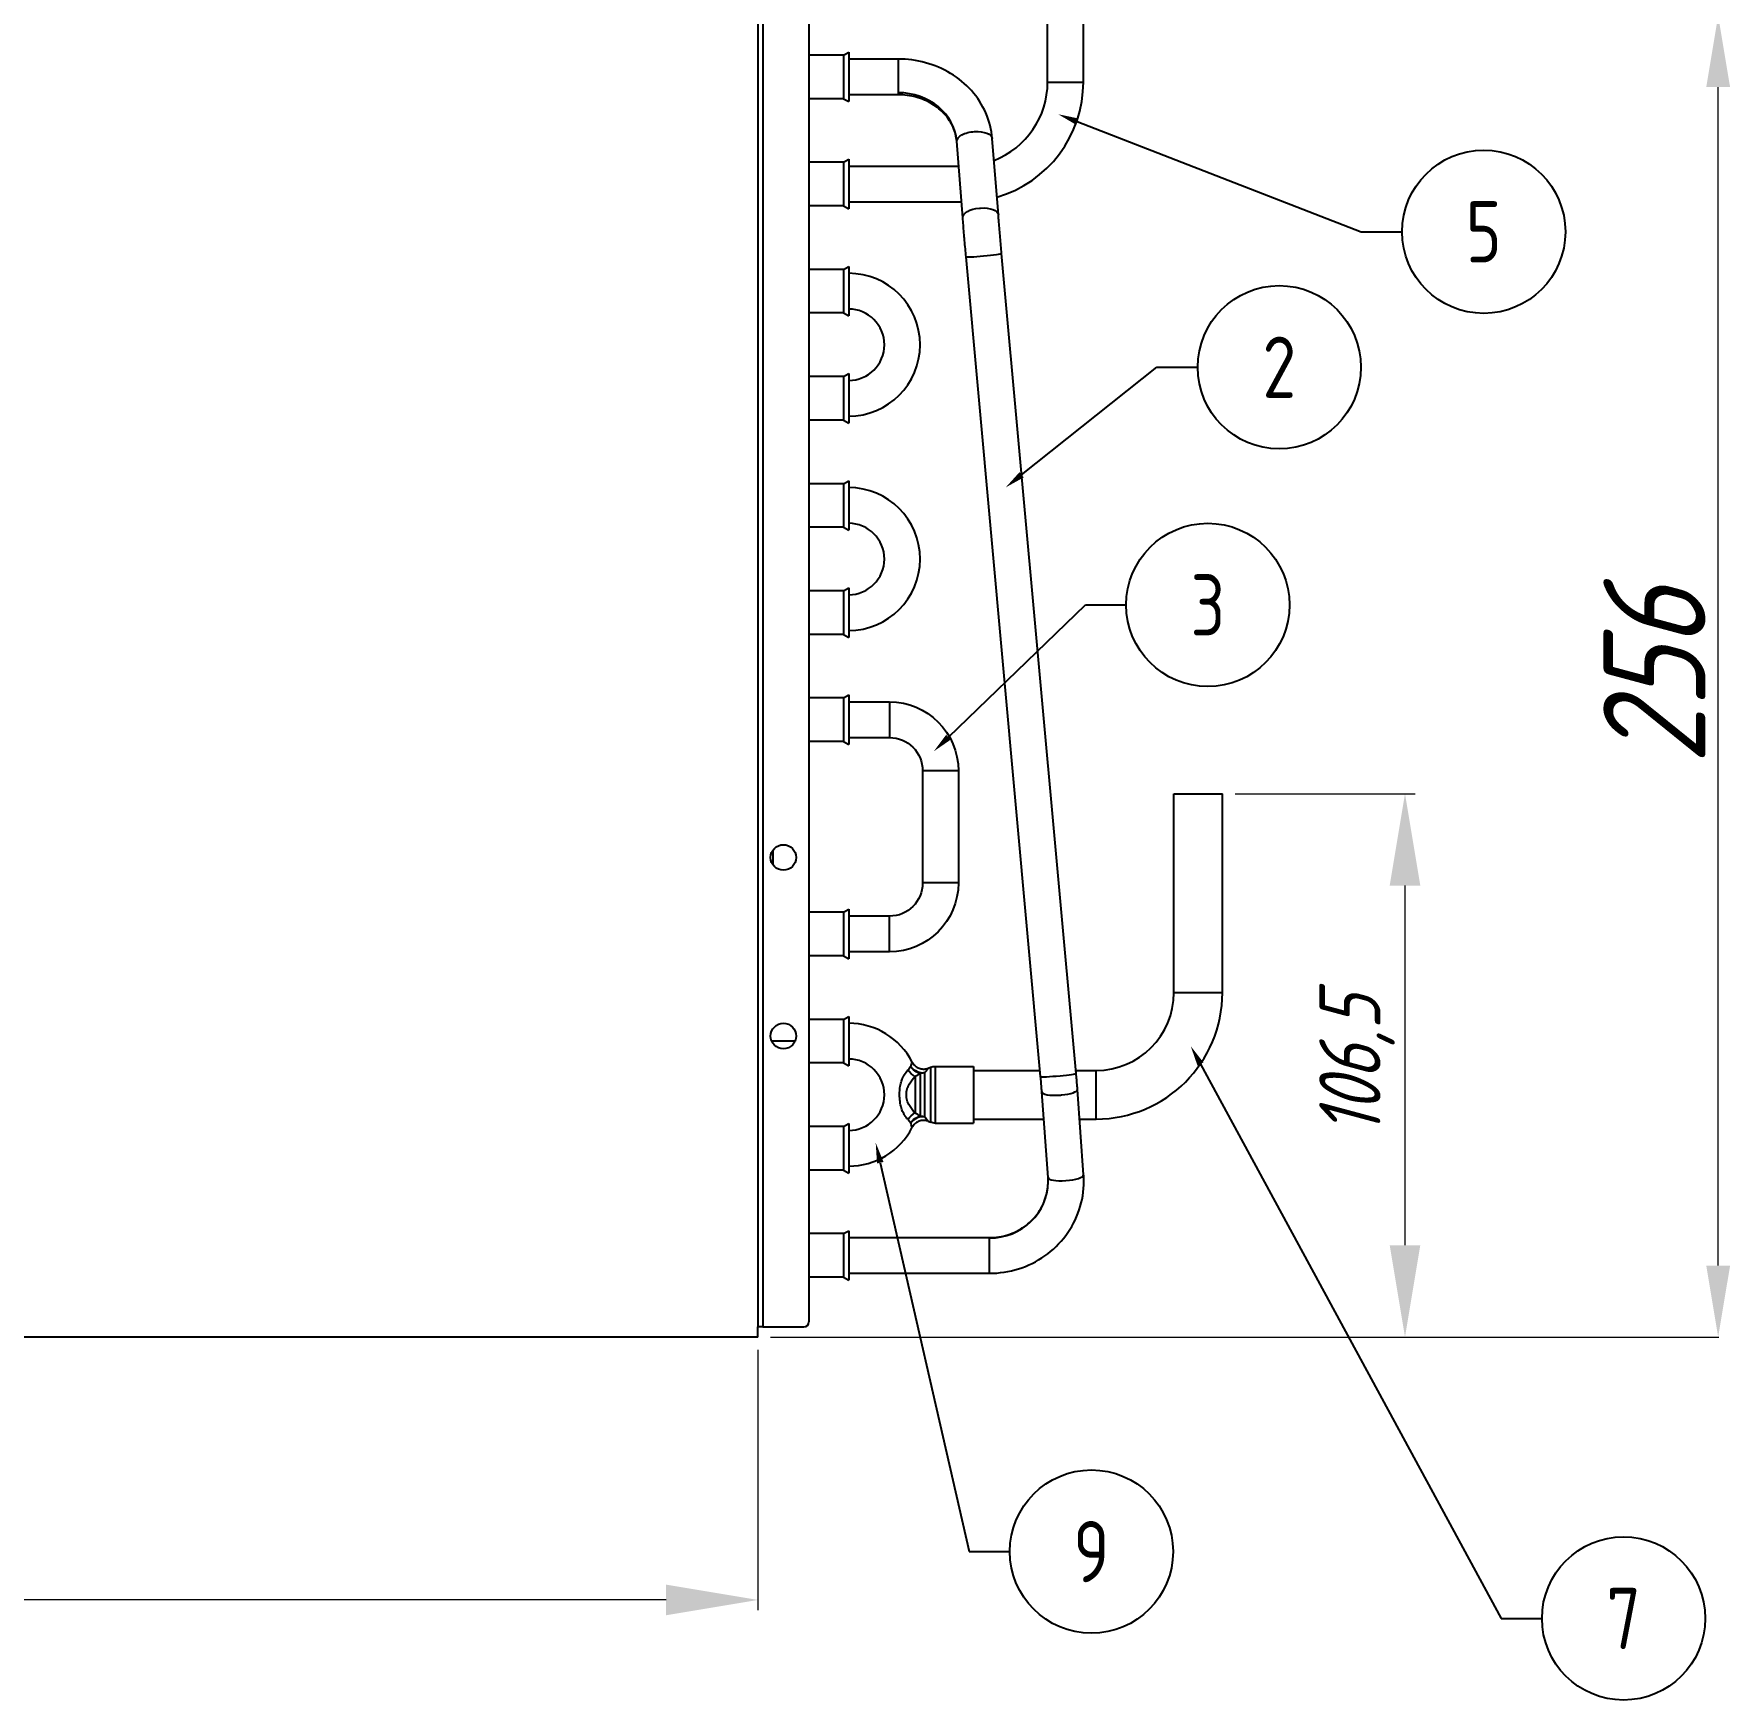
# Model space of a CAD drawing. Header units: millimetres. Extents: x 937859 to 970574, y 987894 to 996517.
# Drawn here: x 968805.4 to 969137.9, y 995935.8 to 996262.3 of the extents above; entities that cross this region are included whole.
import ezdxf
from ezdxf import colors
from ezdxf.entities.mleader import LeaderData, LeaderLine
from ezdxf.enums import TextEntityAlignment as Align
from ezdxf.math import Vec2, Vec3

# ---------------------------------------------------------------- set-up
doc = ezdxf.new("R2010")
doc.units = ezdxf.units.MM
doc.header["$LTSCALE"] = 0.5
doc.layers.add('MD_Visible', color=7, linetype='Continuous', lineweight=25)
doc.layers.add('MD_Visible Narrow', color=7, linetype='Continuous', lineweight=25)
doc.styles.add('A2', font='GOST_A.TTF', dxfattribs={"width": 0.955, "oblique": 15, "height": 12})
doc.styles.get("Standard").update_dxf_attribs({"font": 'GOST_A.TTF', "oblique": 15})
doc.dimstyles.new('ISO-25', dxfattribs={"dimtxt": 12, "dimasz": 4.5, "dimexe": 0.5, "dimexo": 0.625, "dimtad": 1, "dimtxsty": 'A2', "dimcen": 2.5, "dimadec": 0, "dimazin": 0, "dimtfac": 1, "dimtmove": 0, "dimatfit": 3, "dimfxl": 1, "dimlwd": 9, "dimlwe": 9, "dimarcsym": 0})
doc.dimstyles.new('Table text', dxfattribs={"dimtxt": 5, "dimasz": 3.5, "dimexe": 0.025, "dimexo": 0.625, "dimtad": 1, "dimtxsty": 'Standard', "dimcen": 2.5, "dimadec": 0, "dimazin": 0, "dimtfac": 1, "dimtmove": 0, "dimatfit": 3, "dimfxl": 1, "dimlwd": 5, "dimlwe": 5, "dimarcsym": 0})

# ---------------------------------------------------------------- blocks, each defined once
blk = doc.blocks.new('*D222')
at = {"color": 0, "lineweight": 9, "transparency": 16777216}
for p, q in [((968276.35, 996004.42), (968276.35, 995953.39)), ((968947.35, 996004.42), (968947.35, 995953.39)), ((968929.35, 995955.39), (968294.35, 995955.39))]:
    blk.add_line(p, q, dxfattribs=at)
at = {"color": 0, "transparency": 16777216}
for points in [[(968294.35, 995958.39), (968294.35, 995952.39), (968276.35, 995955.39)], [(968929.35, 995958.39), (968929.35, 995952.39), (968947.35, 995955.39)]]:
    blk.add_solid(points, dxfattribs=at)
at = {"layer": 'Defpoints', "color": 0, "transparency": 16777216}
for p in [(968276.35, 996006.92), (968947.35, 996006.92), (968276.35, 995955.39)]:
    blk.add_point(p, dxfattribs=at)
at = {"color": 0, "lineweight": 5, "transparency": 16777216, "insert": (968611.85, 995963.89), "char_height": 12, "attachment_point": 5, "style": 'A2'}
blk.add_mtext('671', dxfattribs=at)
blk = doc.blocks.new('*D225')
at = {"color": 0, "lineweight": 9, "transparency": 16777216}
for p, q in [((969040.91, 996113.42), (969076.21, 996113.42)), ((969074.21, 996024.92), (969074.21, 996095.42)), ((968949.85, 996006.92), (969076.21, 996006.92))]:
    blk.add_line(p, q, dxfattribs=at)
at = {"color": 0, "transparency": 16777216}
for points in [[(969071.21, 996095.42), (969077.21, 996095.42), (969074.21, 996113.42)], [(969071.21, 996024.92), (969077.21, 996024.92), (969074.21, 996006.92)]]:
    blk.add_solid(points, dxfattribs=at)
at = {"layer": 'Defpoints', "color": 0, "transparency": 16777216}
for p in [(969038.41, 996113.42), (969074.21, 996113.42), (968947.35, 996006.92)]:
    blk.add_point(p, dxfattribs=at)
at = {"color": 0, "lineweight": 5, "transparency": 16777216, "insert": (969064.8, 996060.17), "char_height": 12, "attachment_point": 5, "rotation": 90, "style": 'A2'}
blk.add_mtext('106,5', dxfattribs=at)
blk = doc.blocks.new('*D229')
at = {"color": 0, "lineweight": 5, "transparency": 16777216}
for p, q in [((969077.77, 996265.92), (969135.7, 996265.92)), ((969135.6, 996020.92), (969135.6, 996251.92)), ((968949.85, 996006.92), (969135.7, 996006.92))]:
    blk.add_line(p, q, dxfattribs=at)
at = {"color": 0, "transparency": 16777216}
for points in [[(969133.27, 996251.92), (969137.94, 996251.92), (969135.6, 996265.92)], [(969133.27, 996020.92), (969137.94, 996020.92), (969135.6, 996006.92)]]:
    blk.add_solid(points, dxfattribs=at)
at = {"layer": 'Defpoints', "color": 0, "transparency": 16777216}
for p in [(969075.27, 996265.92), (969135.6, 996265.92), (968947.35, 996006.92)]:
    blk.add_point(p, dxfattribs=at)
at = {"color": 0, "lineweight": 5, "transparency": 16777216, "insert": (969123.1, 996136.42), "char_height": 20, "attachment_point": 5, "rotation": 90}
blk.add_mtext('256', dxfattribs=at)
blk = doc.blocks.new('_TagCircle')
at = {"color": 0, "linetype": 'ByBlock', "lineweight": -2, "transparency": 16777216}
blk.add_circle((0, 0), 4, dxfattribs=at)
at = {"color": 0, "transparency": 16777216}
blk.add_attdef('TAGNUMBER', text='', height=3, dxfattribs=at).set_placement((0, -1.5), align=Align.CENTER)

msp = doc.modelspace()

# ---------------------------------------------------------------- linework, layer by layer
at = {"layer": 'MD_Visible', "extrusion": (0, 1, 0)}
for p, q in [((968947.351, 996405.916), (968947.351, 996008.916)), ((968957.351, 996404.916), (968957.351, 996009.916)), ((969004.151, 996252.916), (969004.151, 996304.916)), ((969011.151, 996252.916), (969011.151, 996304.916)), ((968964.151, 996258.188), (968957.351, 996258.188)), ((968964.151, 996258.188), (968965.151, 996258.766)), ((968964.151, 996258.188), (968964.151, 996253.916)), ((968965.151, 996258.766), (968965.151, 996253.916)), ((968974.853, 996257.416), (968965.151, 996257.416)), ((968964.151, 996253.916), (968964.151, 996249.643)), ((968965.151, 996253.916), (968965.151, 996249.066)), ((968974.853, 996250.416), (968965.151, 996250.416)), ((968964.151, 996249.643), (968957.351, 996249.643)), ((968964.151, 996249.643), (968965.151, 996249.066)), ((968987.51, 996226.316), (968986.328, 996241.289)), ((968994.489, 996226.868), (968993.306, 996241.841)), ((968964.151, 996237.188), (968957.351, 996237.188)), ((968964.151, 996237.188), (968965.151, 996237.766)), ((968964.151, 996237.188), (968964.151, 996228.643)), ((968965.151, 996237.766), (968965.151, 996228.066)), ((968965.151, 996236.416), (968986.713, 996236.416)), ((968964.151, 996228.643), (968957.351, 996228.643)), ((968964.151, 996228.643), (968965.151, 996228.066)), ((968965.151, 996229.416), (968987.266, 996229.416)), ((968964.151, 996216.188), (968965.151, 996216.766)), ((968965.151, 996216.766), (968965.151, 996211.916)), ((969002.772, 996057.961), (968988.163, 996218.662)), ((969009.744, 996058.595), (968995.135, 996219.296)), ((968964.151, 996216.188), (968957.351, 996216.188)), ((968964.151, 996216.188), (968964.151, 996211.916)), ((968964.151, 996211.916), (968964.151, 996207.643)), ((968965.151, 996211.916), (968965.151, 996207.066)), ((968964.151, 996207.643), (968957.351, 996207.643)), ((968964.151, 996207.643), (968965.151, 996207.066)), ((968964.151, 996195.188), (968957.351, 996195.188)), ((968964.151, 996195.188), (968965.151, 996195.766)), ((968964.151, 996195.188), (968964.151, 996186.643)), ((968965.151, 996195.766), (968965.151, 996186.066)), ((968964.151, 996186.643), (968957.351, 996186.643)), ((968964.151, 996186.643), (968965.151, 996186.066)), ((968964.151, 996174.188), (968957.351, 996174.188)), ((968964.151, 996174.188), (968965.151, 996174.766)), ((968964.151, 996174.188), (968964.151, 996169.916)), ((968965.151, 996174.766), (968965.151, 996169.916)), ((968964.151, 996169.916), (968964.151, 996165.643)), ((968965.151, 996169.916), (968965.151, 996165.066)), ((968964.151, 996165.643), (968957.351, 996165.643)), ((968964.151, 996165.643), (968965.151, 996165.066)), ((968964.151, 996153.188), (968965.151, 996153.766)), ((968965.151, 996153.766), (968965.151, 996144.066)), ((968964.151, 996153.188), (968957.351, 996153.188)), ((968964.151, 996153.188), (968964.151, 996144.643)), ((968964.151, 996144.643), (968957.351, 996144.643)), ((968964.151, 996144.643), (968965.151, 996144.066)), ((968964.151, 996132.188), (968957.351, 996132.188)), ((968964.151, 996132.188), (968965.151, 996132.766)), ((968964.151, 996132.188), (968964.151, 996127.916)), ((968965.151, 996132.766), (968965.151, 996127.916)), ((968965.151, 996131.416), (968973.151, 996131.416)), ((968964.151, 996127.916), (968964.151, 996123.643)), ((968965.151, 996127.916), (968965.151, 996123.066)), ((968964.151, 996123.643), (968957.351, 996123.643)), ((968964.151, 996123.643), (968965.151, 996123.066)), ((968965.151, 996124.416), (968973.151, 996124.416)), ((968979.651, 996117.916), (968979.651, 996095.916)), ((968986.651, 996117.916), (968986.651, 996095.916)), ((969028.891, 996074.416), (969028.891, 996113.416)), ((969028.891, 996113.416), (969033.651, 996113.416)), ((969033.651, 996113.416), (969038.411, 996113.416)), ((969038.411, 996074.416), (969038.411, 996113.416)), ((968950.351, 996099.416), (968950.351, 996102.416)), ((968964.151, 996090.188), (968957.351, 996090.188)), ((968964.151, 996090.188), (968965.151, 996090.766)), ((968964.151, 996090.188), (968964.151, 996081.643)), ((968965.151, 996090.766), (968965.151, 996081.066)), ((968973.151, 996089.416), (968965.151, 996089.416)), ((968964.151, 996081.643), (968957.351, 996081.643)), ((968964.151, 996081.643), (968965.151, 996081.066)), ((968973.151, 996082.416), (968965.151, 996082.416)), ((968964.151, 996069.188), (968957.351, 996069.188)), ((968964.151, 996069.188), (968965.151, 996069.766)), ((968964.151, 996069.188), (968964.151, 996064.916)), ((968965.151, 996069.766), (968965.151, 996064.916)), ((968964.151, 996064.916), (968964.151, 996060.643)), ((968965.151, 996064.916), (968965.151, 996060.066)), ((968964.151, 996060.643), (968957.351, 996060.643)), ((968964.151, 996060.643), (968965.151, 996060.066)), ((968980.763, 996059.62), (968981.204, 996059.797)), ((968982.132, 996059.976), (968989.651, 996059.976)), ((968989.651, 996059.976), (968989.651, 996054.416)), ((968989.651, 996059.176), (969002.662, 996059.176)), ((969009.691, 996059.176), (969013.651, 996059.176)), ((968989.651, 996054.416), (968989.651, 996048.856)), ((969004.228, 996038.201), (969003.018, 996054.961)), ((969011.21, 996038.705), (969009.999, 996055.465)), ((968964.151, 996048.188), (968957.351, 996048.188)), ((968964.151, 996048.188), (968965.151, 996048.766)), ((968964.151, 996048.188), (968964.151, 996039.643)), ((968965.151, 996048.766), (968965.151, 996039.066)), ((968980.763, 996049.211), (968981.204, 996049.034)), ((968982.132, 996048.856), (968989.651, 996048.856)), ((968989.651, 996049.656), (969003.401, 996049.656)), ((969010.419, 996049.656), (969013.651, 996049.656)), ((968964.151, 996039.643), (968957.351, 996039.643)), ((968964.151, 996039.643), (968965.151, 996039.066)), ((968964.151, 996027.188), (968957.351, 996027.188)), ((968964.151, 996027.188), (968965.151, 996027.766)), ((968964.151, 996027.188), (968964.151, 996022.916)), ((968965.151, 996027.766), (968965.151, 996022.916)), ((968965.151, 996026.416), (968992.755, 996026.416)), ((968964.151, 996022.916), (968964.151, 996018.643)), ((968965.151, 996022.916), (968965.151, 996018.066)), ((968964.151, 996018.643), (968957.351, 996018.643)), ((968964.151, 996018.643), (968965.151, 996018.066)), ((968965.151, 996019.416), (968992.755, 996019.416)), ((968947.351, 996006.916), (968947.351, 996008.916)), ((968948.351, 996008.916), (968947.351, 996008.916)), ((968948.351, 996008.916), (968956.351, 996008.916)), ((968947.351, 996006.916), (968276.351, 996006.916))]:
    msp.add_line(p, q, dxfattribs=at)
at = {"layer": 'MD_Visible'}
for centre, radius, start, end in [((968987.651, 996252.916), 16.5, 291.30373, 0), ((968987.651, 996252.916), 23.5, 286.21673, 0), ((968965.151, 996201.416), 14, 270, 90), ((968965.151, 996201.416), 7, 270, 90), ((968965.151, 996159.416), 14, 270, 90), ((968965.151, 996159.416), 7, 270, 90), ((969013.651, 996074.416), 24.76, 270, 0), ((969013.651, 996074.416), 15.24, 270, 0), ((968965.151, 996054.416), 14, 27.13717, 90), ((968965.151, 996054.416), 7, 0, 90), ((968965.151, 996054.416), 7, 270, 0), ((968965.151, 996054.416), 14, 270, 332.86283), ((968956.351, 996009.916), 1, 270, 0)]:
    msp.add_arc(centre, radius, start, end, dxfattribs=at)
at = {"layer": 'MD_Visible', "extrusion": (1.22465e-16, 0, -1)}
for centre, radius, start, end in [((-968973.151, 996117.916), 13.5, 90, 180), ((-968973.151, 996117.916), 6.5, 90, 180), ((-968952.351, 996100.916), 2.5, 0, 180), ((-968952.351, 996100.916), 2.5, 180, 0), ((-968973.151, 996095.916), 6.5, 180, 270), ((-968973.151, 996095.916), 13.5, 180, 270), ((-968952.351, 996065.916), 2.5, 0, 180), ((-968952.351, 996065.916), 2.5, 180, 0), ((-968982.132, 996057.476), 2.5, 68.19859, 90), ((-968982.132, 996051.356), 2.5, 270, 291.80141)]:
    msp.add_arc(centre, radius, start, end, dxfattribs=at)
at = {"layer": 'MD_Visible'}
for points, knots in [([(968993.306, 996241.841), (968993.17, 996243.56), (968992.74, 996245.257), (968991.348, 996248.433), (968990.387, 996249.913), (968988.045, 996252.528), (968986.665, 996253.664), (968983.618, 996255.51), (968981.952, 996256.221), (968978.475, 996257.174), (968976.664, 996257.416), (968974.853, 996257.416)], [0.0698132, 0.0698132, 0.0698132, 0.0698132, 0.3700098, 0.3700098, 0.6702064, 0.6702064, 0.9704031, 0.9704031, 1.2705997, 1.2705997, 1.5707963, 1.5707963, 1.5707963, 1.5707963]), ([(968986.328, 996241.289), (968986.254, 996242.221), (968986.022, 996243.146), (968985.243, 996244.924), (968984.695, 996245.776), (968983.307, 996247.326), (968982.467, 996248.022), (968980.56, 996249.178), (968979.493, 996249.637), (968977.235, 996250.256), (968976.044, 996250.416), (968974.853, 996250.416)], [0.0698132, 0.0698132, 0.0698132, 0.0698132, 0.3700098, 0.3700098, 0.6702064, 0.6702064, 0.9704031, 0.9704031, 1.2705997, 1.2705997, 1.5707963, 1.5707963, 1.5707963, 1.5707963]), ([(968995.135, 996219.296), (968995.087, 996219.818), (968995.04, 996220.342), (968994.947, 996221.387), (968994.902, 996221.908), (968994.813, 996222.94), (968994.769, 996223.452), (968994.684, 996224.46), (968994.643, 996224.956), (968994.564, 996225.929), (968994.525, 996226.405), (968994.489, 996226.868)], [6.23813556, 6.23813556, 6.23813556, 6.23813556, 6.34372795, 6.34372795, 6.44932033, 6.44932033, 6.55491271, 6.55491271, 6.6605051, 6.6605051, 6.76609748, 6.76609748, 6.76609748, 6.76609748]), ([(968988.163, 996218.662), (968988.115, 996219.19), (968988.068, 996219.719), (968987.974, 996220.774), (968987.928, 996221.3), (968987.838, 996222.342), (968987.794, 996222.859), (968987.708, 996223.878), (968987.667, 996224.381), (968987.586, 996225.365), (968987.548, 996225.847), (968987.51, 996226.316)], [6.23813556, 6.23813556, 6.23813556, 6.23813556, 6.34372795, 6.34372795, 6.44932033, 6.44932033, 6.55491271, 6.55491271, 6.6605051, 6.6605051, 6.76609748, 6.76609748, 6.76609748, 6.76609748]), ([(968977.61, 996060.801), (968977.733, 996060.561), (968977.897, 996060.338), (968978.285, 996059.961), (968978.513, 996059.802), (968979.002, 996059.569), (968979.269, 996059.491), (968979.807, 996059.427), (968980.085, 996059.439), (968980.491, 996059.525), (968980.629, 996059.567), (968980.763, 996059.62)], [0, 0, 0, 0, 0.0809654, 0.0809654, 0.1622396, 0.1622396, 0.24350263, 0.24350263, 0.32476605, 0.32476605, 0.36791775, 0.36791775, 0.36791775, 0.36791775]), ([(968980.098, 996058.758), (968980.201, 996058.889), (968980.293, 996059.007), (968980.374, 996059.111), (968980.455, 996059.215), (968980.524, 996059.305), (968980.58, 996059.379), (968980.582, 996059.381), (968980.582, 996059.381), (968980.582, 996059.382), (968980.589, 996059.39), (968980.607, 996059.414), (968980.632, 996059.447), (968980.645, 996059.464), (968980.659, 996059.482), (968980.673, 996059.501), (968980.681, 996059.511), (968980.688, 996059.52), (968980.695, 996059.53), (968980.699, 996059.535), (968980.703, 996059.541), (968980.707, 996059.546), (968980.71, 996059.55), (968980.712, 996059.553), (968980.715, 996059.557), (968980.716, 996059.557), (968980.716, 996059.558), (968980.716, 996059.558), (968980.741, 996059.591), (968980.76, 996059.617), (968980.763, 996059.62), (968980.763, 996059.62), (968980.763, 996059.62), (968980.763, 996059.62), (968980.763, 996059.62), (968980.763, 996059.62), (968980.763, 996059.62)], [0, 0, 0, 0, 0.125, 0.125, 0.125, 0.24902344, 0.24902344, 0.24902344, 0.25296021, 0.25296021, 0.25296021, 0.3139801, 0.3139801, 0.3139801, 0.34449005, 0.34449005, 0.34449005, 0.35974503, 0.35974503, 0.35974503, 0.36859696, 0.36859696, 0.36859696, 0.37439934, 0.37439934, 0.37439934, 0.375, 0.375, 0.375, 0.4921875, 0.4921875, 0.4921875, 0.5, 0.5, 0.5, 0.5003016, 0.5003016, 0.5003016, 0.5003016]), ([(969003.018, 996054.961), (969003.003, 996055.157), (969002.989, 996055.354), (969002.959, 996055.75), (969002.943, 996055.949), (969002.911, 996056.349), (969002.895, 996056.549), (969002.861, 996056.951), (969002.844, 996057.153), (969002.809, 996057.557), (969002.791, 996057.759), (969002.772, 996057.961)], [6.030306, 6.030306, 6.030306, 6.030306, 6.07183946, 6.07183946, 6.11337291, 6.11337291, 6.15490636, 6.15490636, 6.19643981, 6.19643981, 6.23797326, 6.23797326, 6.23797326, 6.23797326]), ([(969009.999, 996055.465), (969009.985, 996055.67), (969009.969, 996055.876), (969009.938, 996056.29), (969009.922, 996056.498), (969009.888, 996056.915), (969009.871, 996057.124), (969009.836, 996057.543), (969009.818, 996057.753), (969009.782, 996058.173), (969009.763, 996058.384), (969009.744, 996058.595)], [6.030306, 6.030306, 6.030306, 6.030306, 6.07183946, 6.07183946, 6.11337291, 6.11337291, 6.15490636, 6.15490636, 6.19643981, 6.19643981, 6.23797326, 6.23797326, 6.23797326, 6.23797326]), ([(968980.763, 996049.211), (968980.512, 996049.311), (968980.242, 996049.371), (968979.702, 996049.401), (968979.425, 996049.371), (968978.903, 996049.225), (968978.651, 996049.108), (968978.203, 996048.803), (968978.002, 996048.612), (968977.752, 996048.281), (968977.675, 996048.158), (968977.61, 996048.03)], [0, 0, 0, 0, 0.0809654, 0.0809654, 0.1622396, 0.1622396, 0.24350262, 0.24350262, 0.32476605, 0.32476605, 0.36791212, 0.36791212, 0.36791212, 0.36791212]), ([(968992.755, 996026.416), (968993.969, 996026.416), (968995.182, 996026.601), (968997.487, 996027.325), (968998.578, 996027.863), (969000.527, 996029.233), (969001.385, 996030.063), (969002.789, 996031.932), (969003.334, 996032.969), (969004.067, 996035.148), (969004.255, 996036.29), (969004.255, 996037.435), (969004.255, 996037.438), (969004.255, 996037.44)], [4.712389, 4.712389, 4.712389, 4.712389, 5.0259097, 5.0259097, 5.340069, 5.340069, 5.6542283, 5.6542283, 5.9683875, 5.9683875, 6.2825468, 6.2825468, 6.2831853, 6.2831853, 6.2831853, 6.2831853]), ([(968992.755, 996019.416), (968994.681, 996019.416), (968996.607, 996019.711), (969000.276, 996020.865), (969002.019, 996021.724), (969005.153, 996023.93), (969006.545, 996025.276), (969008.836, 996028.329), (969009.734, 996030.035), (969010.944, 996033.641), (969011.255, 996035.54), (969011.255, 996037.44)], [4.712389, 4.712389, 4.712389, 4.712389, 5.0265482, 5.0265482, 5.3407075, 5.3407075, 5.6548668, 5.6548668, 5.969026, 5.969026, 6.2831853, 6.2831853, 6.2831853, 6.2831853]), ([(969004.255, 996037.44), (969004.255, 996037.491), (969004.255, 996037.541), (969004.254, 996037.643), (969004.252, 996037.694), (969004.25, 996037.795), (969004.248, 996037.846), (969004.243, 996037.947), (969004.241, 996037.998), (969004.235, 996038.1), (969004.232, 996038.15), (969004.228, 996038.201)], [6.283185307, 6.283185307, 6.283185307, 6.283185307, 6.297147941, 6.297147941, 6.311110575, 6.311110575, 6.325073209, 6.325073209, 6.339035843, 6.339035843, 6.352998477, 6.352998477, 6.352998477, 6.352998477]), ([(969011.255, 996037.44), (969011.255, 996037.524), (969011.255, 996037.609), (969011.252, 996037.777), (969011.251, 996037.862), (969011.246, 996038.031), (969011.243, 996038.115), (969011.235, 996038.284), (969011.231, 996038.368), (969011.221, 996038.537), (969011.216, 996038.621), (969011.21, 996038.705)], [6.283185307, 6.283185307, 6.283185307, 6.283185307, 6.297147941, 6.297147941, 6.311110575, 6.311110575, 6.325073209, 6.325073209, 6.339035843, 6.339035843, 6.352998477, 6.352998477, 6.352998477, 6.352998477])]:
    msp.add_open_spline(points, degree=3, knots=knots, dxfattribs=at)
msp.add_open_spline([(968980.763, 996059.62), (968980.763, 996059.62), (968980.763, 996059.62), (968980.763, 996059.62)], degree=3, dxfattribs=at)
at = {"layer": 'MD_Visible Narrow', "extrusion": (0, 1, 0)}
for p, q in [((968948.351, 996405.916), (968948.351, 996008.916)), ((968974.853, 996257.416), (968974.853, 996253.916)), ((968974.853, 996253.916), (968974.853, 996250.818)), ((968974.853, 996250.818), (968974.853, 996250.416)), ((969004.151, 996252.916), (969007.651, 996252.916)), ((969007.651, 996252.916), (969011.151, 996252.916)), ((968973.151, 996131.416), (968973.151, 996127.916)), ((968973.151, 996127.916), (968973.151, 996124.416)), ((968983.151, 996117.916), (968979.651, 996117.916)), ((968986.651, 996117.916), (968983.151, 996117.916)), ((968983.151, 996095.916), (968979.651, 996095.916)), ((968986.651, 996095.916), (968983.151, 996095.916)), ((968973.151, 996085.916), (968973.151, 996089.416)), ((968973.151, 996082.416), (968973.151, 996085.916)), ((969033.651, 996074.416), (969028.891, 996074.416)), ((969038.411, 996074.416), (969033.651, 996074.416)), ((968954.642, 996064.916), (968950.059, 996064.916)), ((968978.151, 996057.984), (968978.151, 996054.416)), ((968979.169, 996058.601), (968979.169, 996050.23)), ((968980.098, 996054.416), (968980.098, 996058.758)), ((968981.204, 996059.797), (968981.204, 996054.416)), ((968982.132, 996059.976), (968982.132, 996054.416)), ((969013.651, 996049.656), (969013.651, 996059.176)), ((968978.151, 996054.416), (968978.151, 996050.847)), ((968980.098, 996050.073), (968980.098, 996054.416)), ((968981.204, 996054.416), (968981.204, 996049.034)), ((968982.132, 996054.416), (968982.132, 996048.856)), ((968992.755, 996026.305), (968992.755, 996026.416)), ((968992.755, 996022.916), (968992.755, 996026.305)), ((968992.755, 996019.416), (968992.755, 996022.916))]:
    msp.add_line(p, q, dxfattribs=at)
at = {"layer": 'MD_Visible Narrow'}
for centre, major_axis, ratio, start_param, end_param in [((968974.853, 996240.639), (11.5, 0), 0.8851037, 0.0698132, 1.5707963), ((968991.649, 996218.979), (3.486, 0.317), 0.0450248, 3.1415927, 4.6916095), ((968991.649, 996218.979), (3.486, 0.317), 0.0450248, 4.6916095, 6.2831853), ((968979.169, 996060.799), (-2.764, 1.633), 0.758125, 1.174424, 1.1744451), ((968979.169, 996060.799), (-2.153, 1.272), 0.7581244, 1.0836187, 2.3964694), ((969006.258, 996058.278), (3.486, 0.317), 0.0450248, 3.1415927, 4.7997052), ((969006.258, 996058.278), (3.486, 0.317), 0.0450248, 4.7997052, 6.2831853), ((969006.508, 996055.213), (3.491, 0.252), 0.2492415, 3.1415927, 4.6943914), ((969006.508, 996055.213), (3.491, 0.252), 0.2492415, 4.6943914, 4.8024665), ((969006.508, 996055.213), (3.491, 0.252), 0.2492415, 4.8024665, 6.2831853), ((968979.169, 996048.032), (2.153, 1.272), 0.7581244, 0.7451232, 2.057974), ((968992.755, 996037.44), (11.5, 0), 0.9682845, 4.712389, 6.2831853), ((969007.719, 996038.453), (3.491, 0.252), 0.2492415, 3.1415927, 4.6943914), ((969007.719, 996038.453), (3.491, 0.252), 0.2492415, 4.6943914, 6.2651877), ((969007.719, 996038.453), (3.491, 0.252), 0.2492415, -0.0179976, 0), ((968992.755, 996037.44), (18.5, 0), 0.9682845, 0, 0.0698132)]:
    msp.add_ellipse(centre, major_axis=major_axis, ratio=ratio, start_param=start_param, end_param=end_param, dxfattribs=at)
at = {"layer": 'MD_Visible Narrow', "extrusion": (1.22465e-16, 6.16298e-33, -1)}
msp.add_ellipse((968989.817, 996241.565), major_axis=(-3.489, -0.276), ratio=0.4642603, start_param=6.3198473, end_param=7.8906437, dxfattribs=at)
at = {"layer": 'MD_Visible Narrow', "extrusion": (1.22465e-16, 5.54668e-32, -1)}
msp.add_ellipse((968989.817, 996241.565), major_axis=(-3.489, -0.276), ratio=0.4642603, start_param=1.6074584, end_param=3.1415927, dxfattribs=at)
at = {"layer": 'MD_Visible Narrow', "extrusion": (1.22465e-16, -6.16298e-33, -1)}
msp.add_ellipse((968989.817, 996241.565), major_axis=(-3.489, -0.276), ratio=0.4642603, start_param=6.2831853, end_param=6.3198473, dxfattribs=at)
at = {"layer": 'MD_Visible Narrow', "extrusion": (1.22465e-16, -5.3926e-32, -1)}
msp.add_ellipse((968991, 996226.592), major_axis=(-3.489, -0.276), ratio=0.4642603, start_param=6.2831853, end_param=7.8305439, dxfattribs=at)
at = {"layer": 'MD_Visible Narrow', "extrusion": (1.22465e-16, 0, -1)}
for centre, major_axis, ratio, start_param, end_param in [((968991, 996226.592), (-3.489, -0.276), 0.4642603, 1.5473586, 1.6074584), ((968979.169, 996060.799), (-1.79, 1.745), 0.7975236, 4.0514174, 5.0129541), ((968979.169, 996060.799), (-2.5, 0), 0.8793191, 4.3318826, 4.712389), ((968979.169, 996048.032), (1.79, 1.745), 0.7975236, -1.8713614, -0.9098247), ((968979.169, 996048.032), (-2.5, 0), 0.8793191, 1.5707963, 1.9513027)]:
    msp.add_ellipse(centre, major_axis=major_axis, ratio=ratio, start_param=start_param, end_param=end_param, dxfattribs=at)
at = {"layer": 'MD_Visible Narrow', "extrusion": (1.22465e-16, 2.31112e-32, -1)}
msp.add_ellipse((968991, 996226.592), major_axis=(-3.489, -0.276), ratio=0.4642603, start_param=1.6074584, end_param=3.1415927, dxfattribs=at)
at = {"layer": 'MD_Visible Narrow', "extrusion": (1.22465e-16, 1.2326e-32, -1)}
msp.add_ellipse((968978.151, 996059.858), major_axis=(-1.582, 1.936), ratio=0.5826038, start_param=4.0931764, end_param=4.883793, dxfattribs=at)
at = {"layer": 'MD_Visible Narrow', "extrusion": (1.22465e-16, -2.46519e-32, -1)}
msp.add_ellipse((968979.169, 996060.799), major_axis=(-2.298, 2.241), ratio=0.797525, start_param=4.9226047, end_param=4.9226228, dxfattribs=at)
at = {"layer": 'MD_Visible Narrow', "extrusion": (1.22465e-16, -4.93038e-32, -1)}
msp.add_ellipse((968978.151, 996048.973), major_axis=(1.582, 1.936), ratio=0.5826038, start_param=-1.7422004, end_param=-0.9515838, dxfattribs=at)
at = {"layer": 'MD_Visible Narrow'}
for points, knots in [([(968977.31, 996059.953), (968977.448, 996060.345), (968977.547, 996060.624), (968977.588, 996060.742), (968977.602, 996060.781), (968977.61, 996060.801), (968977.61, 996060.801)], [0, 0, 0, 0, 0.374897, 0.374897, 0.374897, 0.49985642, 0.49985642, 0.49985642, 0.49985642]), ([(968975.13, 996054.416), (968975.13, 996054.998), (968975.168, 996055.549), (968975.262, 996056.11), (968975.319, 996056.445), (968975.394, 996056.766), (968975.493, 996057.079), (968975.536, 996057.215), (968975.584, 996057.35), (968975.639, 996057.484), (968975.667, 996057.555), (968975.698, 996057.625), (968975.73, 996057.696), (968975.776, 996057.797), (968975.825, 996057.897), (968975.877, 996057.997), (968975.903, 996058.046), (968975.929, 996058.096), (968975.957, 996058.145), (968975.971, 996058.17), (968975.984, 996058.194), (968975.998, 996058.219), (968976.013, 996058.243), (968976.028, 996058.269), (968976.041, 996058.292), (968976.26, 996058.662), (968976.511, 996059), (968976.77, 996059.28)], [0.50013734, 0.50013734, 0.50013734, 0.50013734, 0.65677199, 0.65677199, 0.65677199, 0.75006867, 0.75006867, 0.75006867, 0.79082719, 0.79082719, 0.79082719, 0.8125515, 0.8125515, 0.8125515, 0.84379292, 0.84379292, 0.84379292, 0.85941363, 0.85941363, 0.85941363, 0.86722398, 0.86722398, 0.86722398, 0.87503434, 0.87503434, 0.87503434, 1, 1, 1, 1]), ([(968976.455, 996054.416), (968976.455, 996054.807), (968976.515, 996055.198), (968976.725, 996055.907), (968976.873, 996056.229), (968977.375, 996057.109), (968977.787, 996057.593), (968978.151, 996057.984)], [0.50087998, 0.50087998, 0.50087998, 0.50087998, 0.625, 0.625, 0.75, 0.75, 1, 1, 1, 1]), ([(968976.77, 996049.551), (968976.64, 996049.692), (968976.512, 996049.846), (968976.389, 996050.011), (968976.328, 996050.094), (968976.268, 996050.179), (968976.211, 996050.267), (968976.182, 996050.31), (968976.153, 996050.355), (968976.125, 996050.399), (968976.111, 996050.422), (968976.097, 996050.444), (968976.083, 996050.467), (968976.069, 996050.49), (968976.056, 996050.511), (968976.042, 996050.536), (968975.888, 996050.796), (968975.754, 996051.064), (968975.642, 996051.338), (968975.587, 996051.474), (968975.537, 996051.612), (968975.493, 996051.753), (968975.395, 996052.061), (968975.321, 996052.377), (968975.265, 996052.704), (968975.245, 996052.824), (968975.226, 996052.952), (968975.211, 996053.07), (968975.157, 996053.504), (968975.131, 996053.943), (968975.13, 996054.403), (968975.13, 996054.407), (968975.13, 996054.411), (968975.13, 996054.416)], [0, 0, 0, 0, 0.06251717, 0.06251717, 0.06251717, 0.09377575, 0.09377575, 0.09377575, 0.10940504, 0.10940504, 0.10940504, 0.11721969, 0.11721969, 0.11721969, 0.12503434, 0.12503434, 0.12503434, 0.20856613, 0.20856613, 0.20856613, 0.25006867, 0.25006867, 0.25006867, 0.34145976, 0.34145976, 0.34145976, 0.37510301, 0.37510301, 0.37510301, 0.49901509, 0.49901509, 0.49901509, 0.50013734, 0.50013734, 0.50013734, 0.50013734]), ([(968978.151, 996050.847), (968977.79, 996051.234), (968977.379, 996051.717), (968976.876, 996052.595), (968976.728, 996052.918), (968976.518, 996053.619), (968976.455, 996054.013), (968976.455, 996054.41), (968976.455, 996054.413), (968976.455, 996054.416)], [0, 0, 0, 0, 0.25, 0.25, 0.375, 0.375, 0.5, 0.5, 0.50087994, 0.50087994, 0.50087994, 0.50087994]), ([(968976.77, 996049.551), (968976.913, 996049.397), (968977.038, 996049.243), (968977.147, 996049.099), (968977.206, 996049.022), (968977.26, 996048.948), (968977.31, 996048.878)], [0, 0, 0, 0, 0.6508782, 0.6508782, 0.6508782, 1, 1, 1, 1]), ([(968977.61, 996048.03), (968977.61, 996048.03), (968977.602, 996048.05), (968977.589, 996048.089), (968977.547, 996048.207), (968977.448, 996048.486), (968977.31, 996048.878)], [0.49983841, 0.49983841, 0.49983841, 0.49983841, 0.62487412, 0.62487412, 0.62487412, 1, 1, 1, 1]), ([(968980.763, 996049.211), (968980.763, 996049.211), (968980.763, 996049.211), (968980.763, 996049.211), (968980.763, 996049.211), (968980.747, 996049.232), (968980.716, 996049.273), (968980.701, 996049.293), (968980.682, 996049.319), (968980.659, 996049.348), (968980.648, 996049.363), (968980.636, 996049.379), (968980.623, 996049.396), (968980.617, 996049.405), (968980.61, 996049.414), (968980.603, 996049.423), (968980.599, 996049.428), (968980.595, 996049.434), (968980.59, 996049.439), (968980.588, 996049.443), (968980.585, 996049.447), (968980.582, 996049.45), (968980.582, 996049.451), (968980.581, 996049.451), (968980.581, 996049.451), (968980.576, 996049.459), (968980.559, 996049.481), (968980.526, 996049.523), (968980.51, 996049.544), (968980.49, 996049.571), (968980.464, 996049.603), (968980.452, 996049.62), (968980.438, 996049.638), (968980.422, 996049.658), (968980.413, 996049.669), (968980.404, 996049.682), (968980.394, 996049.695), (968980.387, 996049.703), (968980.381, 996049.711), (968980.373, 996049.721), (968980.373, 996049.722), (968980.372, 996049.723), (968980.372, 996049.723), (968980.293, 996049.824), (968980.202, 996049.941), (968980.098, 996050.073)], [0.4998711, 0.4998711, 0.4998711, 0.4998711, 0.5, 0.5, 0.5, 0.625, 0.625, 0.625, 0.6875, 0.6875, 0.6875, 0.71875, 0.71875, 0.71875, 0.734375, 0.734375, 0.734375, 0.74365262, 0.74365262, 0.74365262, 0.74963766, 0.74963766, 0.74963766, 0.75, 0.75, 0.75, 0.8125, 0.8125, 0.8125, 0.84375, 0.84375, 0.84375, 0.859375, 0.859375, 0.859375, 0.86856639, 0.86856639, 0.86856639, 0.87453428, 0.87453428, 0.87453428, 0.875, 0.875, 0.875, 1, 1, 1, 1])]:
    msp.add_open_spline(points, degree=3, knots=knots, dxfattribs=at)
for points in [[(968977.31, 996059.953), (968977.167, 996059.752), (968976.991, 996059.519), (968976.77, 996059.28)], [(968979.169, 996058.601), (968978.886, 996058.411), (968978.547, 996058.196), (968978.151, 996057.984)], [(968975.393, 996056.731), (968975.393, 996056.731), (968975.393, 996056.731), (968975.393, 996056.731)], [(968979.169, 996050.23), (968978.897, 996050.413), (968978.558, 996050.629), (968978.151, 996050.847)], [(968980.763, 996049.211), (968980.763, 996049.211), (968980.763, 996049.211), (968980.763, 996049.211)]]:
    msp.add_open_spline(points, degree=3, dxfattribs=at)

# ---------------------------------------------------------------- dimensions: what is measured, and where the dimension line sits
at = {"lineweight": 5}
dim = msp.add_linear_dim(base=(969135.602, 996265.916), p1=(968947.351, 996006.916), p2=(969075.271, 996265.916), angle=90, text='256', dimstyle='Table text', override={"dimscale": 4, "dimlfac": 1}, dxfattribs=at)
dim.commit()
dim.dimension.update_dxf_attribs({"geometry": '*D229', "text_midpoint": (969123.095, 996136.416)})
dim = msp.add_linear_dim(base=(969074.209, 996113.416), p1=(968947.351, 996006.916), p2=(969038.411, 996113.416), angle=90, dimstyle='ISO-25', override={"dimscale": 4, "dimtxt": 5, "dimlfac": 1}, dxfattribs=at)
dim.commit()
dim.dimension.update_dxf_attribs({"geometry": '*D225', "text_midpoint": (969064.804, 996060.166)})
dim = msp.add_linear_dim(base=(968276.351, 995955.389), p1=(968947.351, 996006.916), p2=(968276.351, 996006.916), dimstyle='ISO-25', override={"dimscale": 4, "dimtxt": 5, "dimlfac": 1}, dxfattribs=at)
dim.commit()
dim.dimension.update_dxf_attribs({"geometry": '*D222', "text_midpoint": (968611.851, 995963.894)})

# ---------------------------------------------------------------- leaders
ml = msp.add_multileader_block('Standard', dxfattribs=at)
ml.set_content('_TagCircle', color=256, scale=4)
ml.set_attribute('TAGNUMBER', '5', width=0)
ml.set_leader_properties()
ml.build(insert=Vec2(0, 0))
ml.multileader.update_dxf_attribs({"text_left_attachment_type": 6})
ctx = ml.context
ctx.base_point, ctx.plane_origin = Vec3(969073.64, 996223.564), Vec3(969006.225, 996246.597)
ctx.left_attachment = 6
notes = []
notes.append((ctx, [(0, (1, 1, 0), (969065.64, 996223.564), (1, 0), 8, [(0, [(969006.225, 996246.597)], 0, [])])]))
ctx.block.insert = Vec3(969089.64, 996223.564)
ml = msp.add_multileader_block('Standard', dxfattribs=at)
ml.set_content('_TagCircle', color=256, scale=4)
ml.set_attribute('TAGNUMBER', '2', width=0)
ml.set_leader_properties()
ml.build(insert=Vec2(0, 0))
ml.multileader.update_dxf_attribs({"text_left_attachment_type": 6})
ctx = ml.context
ctx.base_point, ctx.plane_origin = Vec3(969033.569, 996197.002), Vec3(968988.967, 996156.714)
ctx.left_attachment = 6
notes.append((ctx, [(0, (1, 1, 0), (969025.569, 996197.002), (1, 0), 8, [(0, [(968995.924, 996173.446)], 0, [])])]))
ctx.block.insert = Vec3(969049.569, 996197.002)
ml = msp.add_multileader_block('Standard', dxfattribs=at)
ml.set_content('_TagCircle', color=256, scale=4)
ml.set_attribute('TAGNUMBER', '3', width=0)
ml.set_leader_properties()
ml.build(insert=Vec2(0, 0))
ml.multileader.update_dxf_attribs({"text_left_attachment_type": 6})
ctx = ml.context
ctx.base_point, ctx.plane_origin = Vec3(969019.559, 996150.419), Vec3(968981.833, 996121.717)
ctx.left_attachment = 6
notes.append((ctx, [(0, (1, 1, 0), (969011.559, 996150.419), (1, 0), 8, [(0, [(968981.833, 996121.717)], 0, [])])]))
ctx.block.insert = Vec3(969035.559, 996150.419)
ml = msp.add_multileader_block('Standard', dxfattribs=at)
ml.set_content('_TagCircle', color=256, scale=4)
ml.set_attribute('TAGNUMBER', '7', width=0)
ml.set_leader_properties()
ml.build(insert=Vec2(0, 0))
ml.multileader.update_dxf_attribs({"text_left_attachment_type": 6})
ctx = ml.context
ctx.base_point, ctx.plane_origin = Vec3(969101.066, 995951.763), Vec3(969032.203, 996063.942)
ctx.left_attachment = 6
notes.append((ctx, [(0, (1, 1, 0), (969093.066, 995951.763), (1, 0), 8, [(0, [(969032.203, 996063.942)], 0, [])])]))
ctx.block.insert = Vec3(969117.066, 995951.763)
ml = msp.add_multileader_block('Standard', dxfattribs=at)
ml.set_content('_TagCircle', color=256, scale=4)
ml.set_attribute('TAGNUMBER', '9', width=0)
ml.set_leader_properties()
ml.build(insert=Vec2(0, 0))
ml.multileader.update_dxf_attribs({"text_left_attachment_type": 6})
ctx = ml.context
ctx.base_point, ctx.plane_origin = Vec3(968996.739, 995964.863), Vec3(968970.451, 996044.993)
ctx.left_attachment = 6
notes.append((ctx, [(0, (1, 1, 0), (968988.739, 995964.863), (1, 0), 8, [(0, [(968970.451, 996044.993)], 0, [])])]))
ctx.block.insert = Vec3(969012.739, 995964.863)
for ctx, leaders in notes:
    for number, flags, end, landing, length, lines in leaders:
        leader = LeaderData()
        leader.index, (leader.has_last_leader_line, leader.has_dogleg_vector, leader.attachment_direction) = number, flags
        leader.last_leader_point, leader.dogleg_vector, leader.dogleg_length = Vec3(end), Vec3(landing), length
        for number, points, colour, breaks in lines:
            line = LeaderLine()
            line.index, line.vertices, line.color, line.breaks = number, Vec3.list(points), colors.encode_raw_color(colour), breaks
            leader.lines.append(line)
        ctx.leaders.append(leader)

doc.saveas('drawing.dxf')
